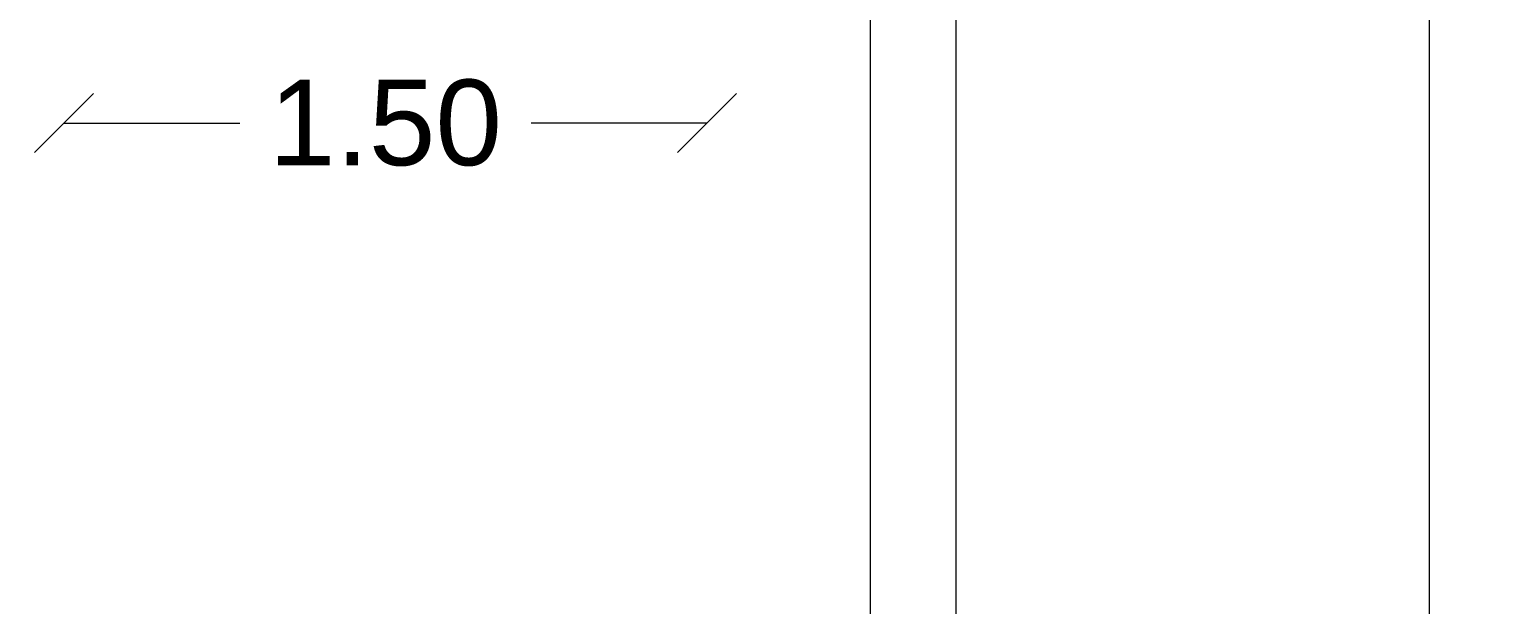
# Model space of a CAD drawing. Header units: metres. Extents: x -355 to 973, y -73 to 238.
# Drawn here: x 711.846 to 715.245, y 212.628 to 213.972 of the extents above; entities that cross this region are included whole.
import ezdxf

# ---------------------------------------------------------------- set-up
doc = ezdxf.new("R2010")
doc.units = ezdxf.units.M
doc.header["$LTSCALE"] = 3
doc.header["$MEASUREMENT"] = 0
doc.linetypes.add('1', pattern=[30, 6, 6, 6, 6, 6])
doc.layers.add('05', color=21, linetype='Continuous', lineweight=5)
doc.styles.get("Standard").update_dxf_attribs({"font": 'arial.ttf'})
doc.dimstyles.new('ahmad', dxfattribs={"dimtxt": 0.2, "dimasz": 0.1375, "dimexe": 0, "dimexo": 0.0625, "dimgap": 0.09, "dimtad": 0, "dimzin": 0, "dimdsep": 46, "dimtxsty": 'Standard', "dimblk": 'OBLIQUE', "dimcen": 0.09, "dimclrd": 245, "dimclrt": 61, "dimadec": 0, "dimazin": 0, "dimtfac": 1, "dimtofl": 0, "dimtmove": 0, "dimatfit": 3, "dimldrblk": 'OBLIQUE', "dimfxl": 0, "dimfxlon": 1, "dimtolj": 1, "dimtzin": 0, "dimlwd": 13, "dimarcsym": 0})

# ---------------------------------------------------------------- blocks, each defined once
blk = doc.blocks.new('_Oblique')
at = {"color": 0, "linetype": 'ByBlock', "lineweight": -2}
blk.add_line((-0.5, -0.5), (0.5, 0.5), dxfattribs=at)
blk = doc.blocks.new('*D407')
at = {"layer": '05', "color": 245, "linetype": '1', "lineweight": 13, "transparency": 16777216}
for p, q in [((715.1139, 231.0225), (715.1139, 218.9513)), ((715.1139, 206.0225), (715.1139, 218.0936))]:
    blk.add_line(p, q, dxfattribs=at)
at = {"layer": 'Defpoints', "color": 0, "linetype": '1', "transparency": 16777216}
for p in [(714.0093, 231.0225), (714.0093, 206.0225), (715.1139, 206.0225)]:
    blk.add_point(p, dxfattribs=at)
at = {"layer": '05', "color": 245, "linetype": '1', "lineweight": 13, "transparency": 16777216, "xscale": 0.1375, "yscale": 0.1375, "zscale": 0.1375}
for p, rotation in [((715.1139, 231.0225), 90), ((715.1139, 206.0225), 270)]:
    blk.add_blockref('_Oblique', p, dxfattribs=dict(at, rotation=rotation))
at = {"layer": '05', "color": 61, "linetype": '1', "transparency": 16777216, "insert": (715.1139, 218.5225), "char_height": 0.2, "attachment_point": 5, "rotation": 90}
blk.add_mtext('\\A1;25.00', dxfattribs=at)
blk = doc.blocks.new('*D427')
at = {"color": 245, "lineweight": 13, "transparency": 16777216}
for p, q in [((711.9276, 213.7531), (712.3376, 213.7531)), ((713.4276, 213.7531), (713.0176, 213.7531))]:
    blk.add_line(p, q, dxfattribs=at)
at = {"layer": 'Defpoints', "color": 0, "transparency": 16777216}
for p in [(711.9276, 213.9724), (713.4276, 213.9724), (713.4276, 213.7531)]:
    blk.add_point(p, dxfattribs=at)
at = {"color": 245, "lineweight": 13, "transparency": 16777216, "xscale": 0.1375, "yscale": 0.1375, "zscale": 0.1375, "rotation": 180}
blk.add_blockref('_Oblique', (711.9276, 213.7531), dxfattribs=at)
at = {"color": 245, "lineweight": 13, "transparency": 16777216, "xscale": 0.1375, "yscale": 0.1375, "zscale": 0.1375}
blk.add_blockref('_Oblique', (713.4276, 213.7531), dxfattribs=at)
at = {"color": 61, "transparency": 16777216, "insert": (712.6776, 213.7531), "char_height": 0.2, "attachment_point": 5}
blk.add_mtext('\\A1;1.50', dxfattribs=at)

msp = doc.modelspace()

# ---------------------------------------------------------------- linework, layer by layer
at = {"layer": '05', "color": 0, "linetype": '1'}
for points in [[(714.0093, 206.1455), (714.0093, 231.0225), (701.1323, 231.0225), (701.1323, 206.1455)], [(713.8093, 206.3455), (713.8093, 230.8225), (701.3323, 230.8225), (701.3323, 206.3455)]]:
    msp.add_lwpolyline(points, close=True, dxfattribs=at)

# ---------------------------------------------------------------- dimensions: what is measured, and where the dimension line sits
dim = msp.add_linear_dim(base=(713.4276, 213.7531), p1=(711.9276, 213.9724), p2=(713.4276, 213.9724), dimstyle='ahmad')
dim.commit()
dim.dimension.update_dxf_attribs({"geometry": '*D427', "text_midpoint": (712.6776, 213.7531)})
dim = msp.add_linear_dim(base=(715.1139, 206.0225), p1=(714.0093, 231.0225), p2=(714.0093, 206.0225), angle=90, dimstyle='ahmad', dxfattribs=at)
dim.commit()
dim.dimension.update_dxf_attribs({"geometry": '*D407', "text_midpoint": (715.1139, 218.5225)})

doc.saveas('drawing.dxf')
